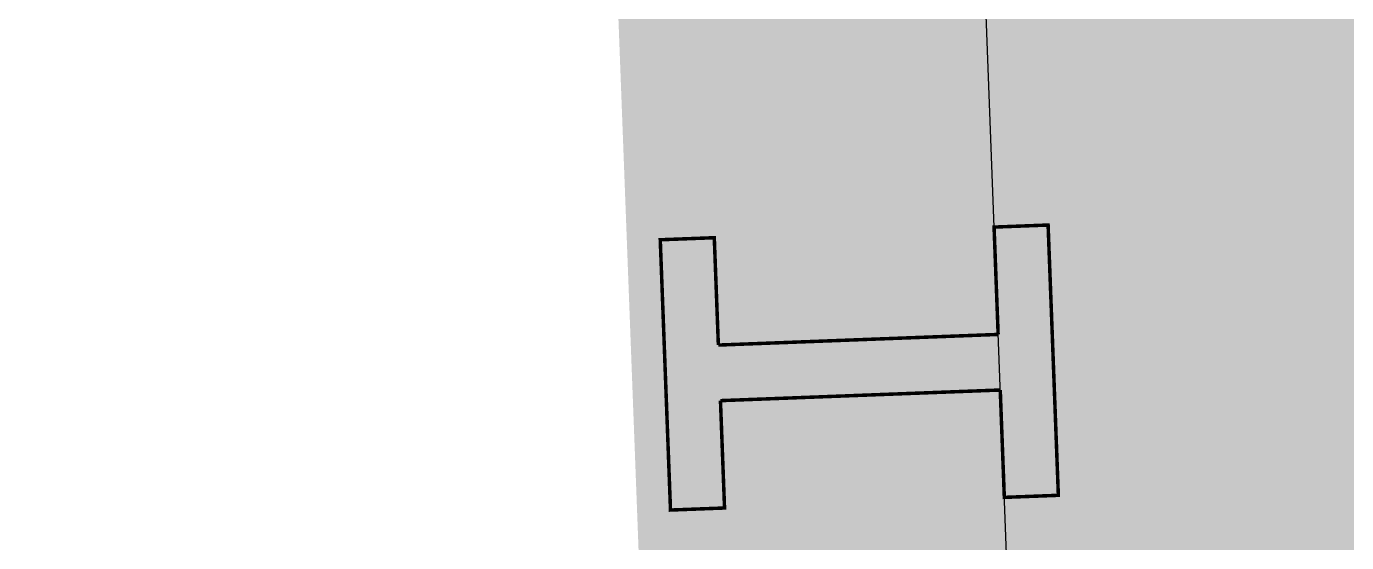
# Model space of a CAD drawing. Header units: metres. Extents: x 1956498 to 1957612, y 2277909 to 2278547.
# Drawn here: x 1956799.5134 to 1956799.8906, y 2278134.8784 to 2278135.0257 of the extents above; entities that cross this region are included whole.
import ezdxf
from ezdxf.enums import TextEntityAlignment as Align

# ---------------------------------------------------------------- set-up
doc = ezdxf.new("R2010")
doc.units = ezdxf.units.M
for name, color, linetype in [('PVcase Transformers', 7, 'Continuous'), ('UBS-100-Postes', 8, 'Continuous'), ('UBS_400_DETAIL POSTE HTA TOOLKIT UBS', 7, 'Continuous')]:
    doc.layers.add(name, color=color, linetype=linetype)
doc.styles.get("Standard").update_dxf_attribs({"font": 'verdana.ttf'})

# ---------------------------------------------------------------- blocks, each defined once
blk = doc.blocks.new('*U2673')
at = {"layer": 'UBS-100-Postes', "true_color": 0xb0c4d8, "transparency": 33554687}
blk.add_hatch(color=9, dxfattribs=at).paths.add_polyline_path([(0, 3), (5.3, 3), (5.3, 0), (0, 0)])
at = {"layer": 'UBS-100-Postes', "color": 7, "transparency": 33554687, "const_width": 0.05}
blk.add_lwpolyline([(0, 3), (5.3, 3), (5.3, 0), (0, 0)], close=True, dxfattribs=at)
at = {"color": 7, "transparency": 33554687}
blk.add_attdef('NUMEROPOSTE', text='', height=1, dxfattribs=at).set_placement((2, 1.20551), align=Align.MIDDLE_CENTER)
blk = doc.blocks.new('HEA MALT')
h = blk.add_hatch(color=2)
h.dxf.hatch_style = 1
h.paths.add_polyline_path([(80, -7.94), (80, -38.61), (95.45, -38.61), (95.45, 38.61), (80, 38.61), (80, 7.94), (0, 7.94), (0, 38.61), (-15.45, 38.61), (-15.45, -38.61), (0, -38.61), (0, -7.94)])
at = {"color": 250, "const_width": 1}
for points in [[(0, -7.94), (0, -38.61), (-15.45, -38.61), (-15.45, 38.61), (0, 38.61), (0, 7.94)], [(80, 7.94), (80, 38.61), (95.45, 38.61), (95.45, -38.61), (80, -38.61), (80, -7.94)], [(80, 7.94), (0, 7.94)], [(80, -7.94), (0, -7.94)]]:
    blk.add_lwpolyline(points, dxfattribs=at)
blk = doc.blocks.new('UBS_PDT C1752')
at = {"const_width": 0.01}
blk.add_lwpolyline([(-2.65, 1.5), (2.65, 1.5), (2.65001, -1.5), (-2.65, -1.5)], close=True, dxfattribs=at)
blk.add_lwpolyline([(-2.57, 1.42), (2.57, 1.42), (2.57, -1.42), (-2.57, -1.42)], close=True)
at = {"xscale": 0.001, "yscale": 0.001, "zscale": 0.001, "rotation": 270}
blk.add_blockref('HEA MALT', (-1.8885, 1.5), dxfattribs=at)

msp = doc.modelspace()

# ---------------------------------------------------------------- block references
at = {"layer": 'PVcase Transformers', "transparency": 33554687, "rotation": 92.17295982465782}
msp.add_blockref('*U2673', (1956802.73816, 2278134.27964), dxfattribs=at)
at = {"layer": 'UBS_400_DETAIL POSTE HTA TOOLKIT UBS', "transparency": 33554687, "rotation": 92.17295973550951}
msp.add_blockref('UBS_PDT C1752', (1956801.13876, 2278136.87086), dxfattribs=at)

doc.saveas('drawing.dxf')
